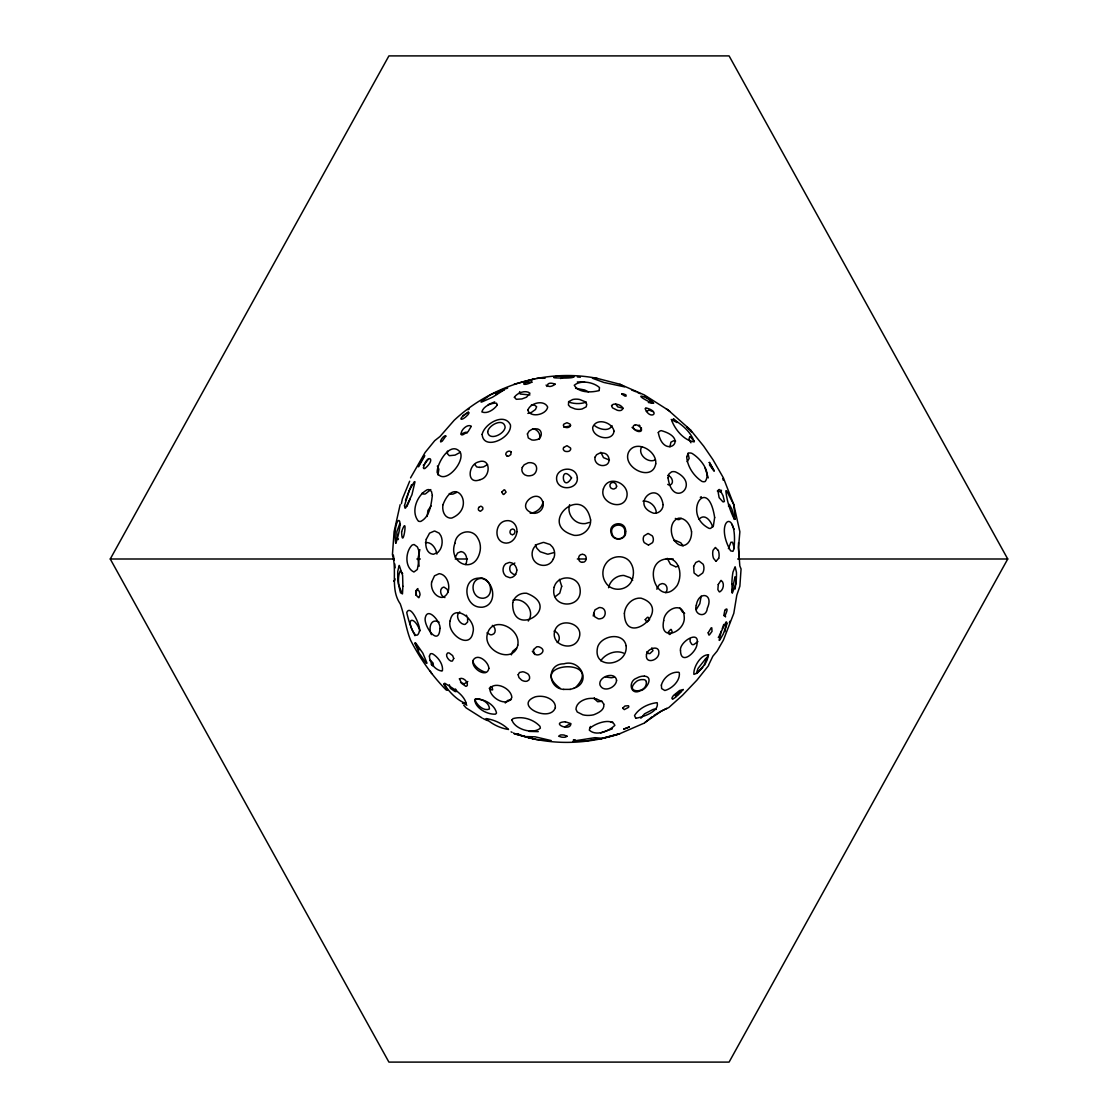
<?xml version="1.0" encoding="UTF-8"?>
<svg xmlns="http://www.w3.org/2000/svg" width="1118" height="1118" viewBox="0 0 1118 1118"><rect width="100%" height="100%" fill="white"/><g stroke="black" fill="none" stroke-linecap="round" stroke-linejoin="round"><path stroke-width="1.5" d="M410.544 477.889L425.092 452.51L434.706 440.688L440.017 436.495L454.201 420.256C491.794 385.165 546.381 368.451 597.068 378.345L619.777 384.201L644.317 394.934L668.312 410.194L690.519 429.955L703.613 446.068L712.977 459.708L723.402 477.889L733.785 504.651L739.864 531.763L738.509 547.471L739.809 565.932L741.066 568.992L739.864 586.237L736.804 595.167L733.799 613.335L723.402 640.111L717.043 651.207L712.865 656.21L708.588 665.07M640.838 718.231L644.527 713.843L653.01 709.469A8.455 2.068 -29.7 0 1 656.224 709.455M415.826 595.335L416.637 590.011L417.936 588.557M600.855 452.287L603.482 457.625L609.436 460.057M663.1 504.665C663.295 508.816 659.983 512.589 655.959 513.218A18.433 15.945 64.6 0 1 653.611 513.218C628.973 504.581 658.446 477.582 663.1 504.581M701.154 596.16L699.826 603.692L696.29 609.534M721.487 490.257L720.593 491.962L717.323 491.026M728.796 504.665L728.531 506.384M708.546 665.587L696.891 680.191L682.497 695.284L668.508 707.806M443.636 684.09L447.326 689.848A12.745 1.356 41.8 0 1 446.026 689.834C431.911 675.468 419.767 658.153 410.544 640.111C405.89 628.554 404.618 615.906 400.258 603.874C390.084 589.228 397.351 570.977 392.432 554.696L394.081 531.763L400.146 504.665M734.023 548.645C738.215 504.581 713.13 520.597 730.641 550.867L732.947 551.328L734.023 548.645A9.894 1.565 85.9 0 0 733.618 545.905L732.556 542.244L730.934 542.244L728.405 548.7M622.67 708.183L624.291 709.595L628.512 707.373A3.34 1.607 -32.4 0 0 628.344 705.737L625.004 705.989L622.684 708.155M561.711 586.237L559.769 593.155L555.101 596.746M731.955 591.771L734.973 576.818A4.752 0.755 -85.8 0 1 735.085 576.818L735.979 580.703L735.183 589.032M401.376 503.715L402.41 498.838L409.663 481.215M690.127 638.644L690.141 641.62L691.749 644.22A9.866 3.899 -57.6 0 0 693.985 644.457L697.856 641.62M447.41 451.155L447.521 453.838L449.296 455.697L455.04 455.124L460.029 452.469M593.728 613.335L594.972 609.855L599.15 607.563A9.126 8.804 -36.5 0 1 600.394 607.563C606.99 607.954 606.697 618.282 600.254 618.757A5.031 4.64 -22.9 0 1 598.214 618.771L594.79 616.801L593.728 613.335L593.239 616.032M406.868 506.51L410.18 499.005M735.085 519.087L733.841 504.861M543.096 501.507C542.398 507.474 537.059 512.24 531.218 513.134A24.526 23.632 -36.2 0 1 530.156 513.176M590.416 726.462L590.011 728.084M395.031 578.831L394.542 580.731M608.569 587.733C609.841 581.178 615.85 575.91 622.502 575.49A11.627 10.272 -81.4 0 1 623.984 575.49L630.147 577.657L632.69 580.312M519.772 391.593L519.381 393.061L520.331 394.039L529.918 394.934M539.309 439.22C541.35 434.664 537.744 429.452 533.048 428.753M411.522 484.765L405.513 500.361M729.383 622.922L729.844 621.259M419.837 549.581L417.908 559L419.194 566.183M612.007 425.623C609.142 432.093 598.829 429.214 594.566 425.623M707.373 659.354L707.904 657.091A11.501 1.579 -60.2 0 0 707.163 657.104L705.486 658.963M437.976 474.94L438.843 469.225L437.362 466.038M721.292 631.139L719.14 640.195A8.413 1.16 -60.2 0 0 719.685 640.195L723.22 634.074L727.245 623.229M722.242 628.665L723.751 624.431M511.359 654.869L512.701 651.249L516.53 648.16M718.595 558.371L716.121 561.222M398.148 539.575L398.441 538.834M455.222 557.295L457.611 553.019L460.909 551.579M465.661 564.478C467.995 560.384 466.709 552.348 461.175 551.579M724.855 610.372C721.306 625.493 730.92 604.558 725.121 609.897M569.677 504.665C566.686 513.176 573.422 522.875 582.254 523.587A22.374 21.549 36.1 0 0 585.301 523.587L589.438 522.413M707.261 659.676L704.424 665.448M718.79 636.617L718.315 637.512M719.293 635.555L726.001 622.083A8.371 1.244 -68.8 0 1 726.546 622.083L724.953 631.488A5.772 0.852 -68.8 0 0 725.037 631.586M652.269 716.624L644.779 722.773M110.263 559L388.91 55.9L729.09 55.9L1007.737 559L729.09 1062.1L388.91 1062.1L110.263 559L394.249 559M599.094 390.559L599.528 387.597C593.476 382.049 580.633 379.827 574.261 385.249C578.495 393.033 591.492 392.697 599.08 390.559M449.324 684.705L450.372 688.325L454.802 691.399A5.255 1.593 38.9 0 0 456.396 691.413L456.521 691.008A5.087 1.551 39 0 0 455.403 688.981M528.269 621.021C535.592 611.015 524.342 597.278 513.106 600.17M665.783 592.68C668.271 589.703 667.139 583.889 662.778 583.624A6.163 5.45 -81.4 0 0 661.996 583.624L659.494 584.574L657.3 587.593A6.149 5.324 -64.6 0 0 656.909 589.298M641.676 446.865C637.218 454.299 648.133 463.788 655.33 459.819M467.827 681.505L464.208 683.895L460.546 682.357M505.252 702.998L507.586 700.497L511.373 699.505M600.729 660.808C605.355 653.792 615.739 649.614 623.676 653.15M428.725 458.701L423.904 464.976A12.843 1.761 -60.2 0 1 423.233 465.2M646.372 411.48L649.069 410.11L653.275 411.731M702.831 667.404L697.464 672.854A9.056 1.118 -50.9 0 1 696.528 672.854L698.037 668.438L705.472 658.977M430.793 489.558L425.567 493.793A13.346 5.66 -66.8 0 1 422.995 493.807L422.087 493.15M645.589 408.252L645.156 408.699C650.005 420.955 661.842 412.249 646.372 408L645.883 408.154M644.974 722.396L661.101 711.327A14.31 1.216 -32.3 0 1 667.488 708.183L660.766 711.327M557.183 642.571C561.32 639.342 558.916 632.285 554.109 631.125M529.219 731.41L538.289 731.633M466.066 413.632C457.038 420.019 461.454 421.668 467.757 414.946A5.814 1.775 -38.9 0 0 469.029 412.64L467.296 412.696M468.414 411.955L464.11 415.127A11.585 1.23 -41.8 0 1 462.908 415.505M575.798 687.263C604.894 657.216 525.32 662.429 560.272 688.381M487.574 464.585L483.437 466.947L479.622 467.394M456.493 492.521L453.223 493.974A9.307 6.219 -61.4 0 1 450.344 493.96L449.268 493.527M564.953 726.784L570.124 723.821M431.073 505.979L427.928 510.479L427.188 516.46M681.267 518.431L679.101 519.577A11.669 8.161 72.4 0 1 677.871 519.577L675.328 518.431M699.057 519.255C704.885 512.687 711.453 521.533 712.669 527.249M429.871 660.528L429.983 660.445A3.675 1.453 57.6 0 1 430.682 660.458L433.099 663.114L433.421 665.769A3.703 1.314 48.1 0 1 432.694 665.755L432.261 665.559M701.307 496.783L700.287 497.3M728.81 504.553L728.964 504.456A19.453 2.879 68.8 0 1 729.397 504.456L731.927 509.375L734.428 519.395M467.897 409.789L469.294 408.867M575.449 740.27L572.961 741.248L586.964 740.787L600.813 738.187L594.972 737.67L573.478 741.024M654.114 715.408L660.207 711.649M735.085 519.101L734.875 519.227A23.003 3.55 77.4 0 1 734.372 519.227C729.942 510.758 726.882 500.487 725.834 490.942A12.689 1.873 68.8 0 1 726.658 490.942L733.66 504.302M618.939 734.023L600.296 738.872M459.736 611.923C455.04 615.068 458.757 623.131 463.523 624.277A5.8 3.885 61.4 0 0 465.326 624.263L467.617 622.027L467.603 618.016M394.039 581.178L394.109 581.136A6.722 1.062 85.9 0 1 393.885 581.164L393.704 581.053M689.75 436.817L688.981 438.955L690.924 442.784M461.119 434.077L465.423 432.261L467.338 432.848M619.987 733.59L599.905 738.97M553.899 552.585L548.295 554.123A6.75 6.652 -66.4 0 1 547.373 554.123L540.218 551.761L537.185 548.631A13.668 13.458 -66.4 0 1 535.354 544.745M480.153 479.664C490.914 477.428 491.207 457.206 478.532 461.916C467.855 464.599 466.36 485.268 480.097 479.692M619.987 733.618L644.317 723.066M573.674 688.381C592.233 682.427 580.284 658.67 563.919 663.826C546.45 663.659 547.345 688.422 563.905 689.457M488.245 404.604L494.687 401.865M503.254 389.944L495.819 394.053A8.217 1.551 -22.2 0 0 497.314 394.319M600.52 732.961L612.357 728.81M506.3 388.631L507.614 388.114M602.099 701.238L597.683 701.741L594.301 698.68A6.317 4.179 -8.3 0 1 594.329 697.758M586.279 401.935L583.736 402.871A15.4 8.175 5.9 0 1 571.48 402.871L568.531 401.963M574.275 688.185L570.04 689.457M669.975 634.479L672.225 632.005L671.317 629.532A2.306 1.537 -61.3 0 0 670.604 629.518L668.368 632.005L669.263 634.479M687.137 461.72L689.163 458.45L688.017 453.237M425.385 542.677C431.66 541.531 436.118 548.672 436.9 554.081M514.14 384.201L534.027 379.03M619.009 733.995C586.223 744.532 550.517 745.664 517.746 734.414L516.376 734.065M534.753 378.89L525.795 381.42M678.57 566.211L675.915 566.77M569.355 426.182L566.421 426.699A12.829 8.483 -8.3 0 1 563.682 427.104M635.415 424.77C629.015 426.377 637.931 434.077 641.397 430.751L641.369 427.677M674.014 540.637L674.923 540.497A6.638 4.738 84.3 0 1 675.607 540.497L680.806 542.803L683.126 545.877M527.878 413.422L531.427 412.416L535.48 409.495L536.626 406.756L534.711 405.233A6.96 3.34 -16.6 0 0 531.371 404.954M668.76 558.748C639.105 559.252 657.957 610.833 677.145 585.525A17.329 12.368 -84.2 0 0 679.59 570.613C678.682 565.107 674.923 558.902 668.816 558.748M542.426 378.359L545.318 377.786L536.766 378.373M570.306 689.373L563.626 689.373M512.519 534.725C515.384 534.586 515.985 529.485 512.98 529.052A4.332 3.745 -64.6 0 0 512.435 529.052C509.375 529.289 508.997 534.418 512.156 534.725M515.719 574.498L513.581 574.372L510.8 572.192A5.925 5.227 81.4 0 1 510.591 565.415L514.853 563.025M647.909 533.524L644.038 535.885A5.897 5.213 81.4 0 0 644.247 542.635L648.272 545.011M648.65 545.011L652.521 542.635A5.897 5.213 81.4 0 0 652.311 535.885L648.272 533.524M582.24 554.304C577.419 554.262 577.321 562.312 582.212 562.326M582.492 562.34C587.411 562.438 587.523 554.416 582.66 554.304M584.588 381.937L577.321 381.979M653.723 403.207C645.673 394.906 630.161 392.795 652.032 403.109M644.317 676.152L642.459 676.18A11.418 7.896 -30.1 0 0 636.715 678.137C627.659 681.225 630.37 696.234 640.53 690.644C646.651 689.582 654.058 676.628 644.345 676.152M652.94 403.165L648.342 402.508M476.939 699.183L474.675 699.658C475.318 708.407 487.504 714.723 495.512 714.15L496.532 713.088C494.994 705.178 485.044 699.071 476.953 699.183M639.175 430.696C644.848 430.416 638.252 424.435 635.429 424.77M639.342 430.696L635.667 430.081L632.047 427.425M416.86 559L420.34 559M455.222 559L467.422 559M577.321 559L586.042 559M666.272 559L673.246 559M737.67 559L1007.737 559M479.608 467.394L476.757 466.947L474.843 464.585M565.205 721.767C549.595 722.675 570.613 732.22 570.907 723.584L565.247 721.767M612.762 722.13L610.4 721.683M724.171 615.347L725.33 615.571L725.526 616.94M623.103 408.21L617.709 406.896L615.627 403.989M635.779 718.273C643.143 717.043 659.606 711.509 657.146 702.663C648.524 703.585 639.147 708.043 634.507 715.576L635.765 718.273M525.809 381.434L527.207 381.462M574.359 376.738L563.318 377.241L560.635 378.555M597.152 378.373L592.442 378.261L603.846 382.454L624.571 386.87L620.029 384.299M577.363 376.948L580.382 377.199M482.165 578.453L481.732 578.411A7.365 6.512 81.5 0 0 480.796 578.411C469.546 579.222 471.153 597.375 481.732 598.186A15.498 13.416 64.7 0 0 483.703 598.186C495.26 596.243 490.956 576.72 479.776 578.174A14.408 12.731 81.2 0 0 477.945 578.174C461.482 579.557 464.557 606.082 479.776 607.158A22.793 19.733 64.7 0 0 482.669 607.172C497.217 604.964 494.994 582.212 482.333 578.495M715.925 561.25L713.55 558.371A7.015 3.172 85.5 0 1 713.032 550.336L715.268 547.527A3.466 1.565 85.2 0 1 715.492 547.527L718.077 550.336M444.908 597.571C440.604 596.719 438.661 588.795 443.301 587.202A8.231 5.744 72.6 0 1 444.153 587.202L447.144 589.27L448.332 592.386M575.588 388.267L584.616 389.972L588.487 391.859M675.677 566.756L670.493 564.338L667.25 558.343M519.507 734.819L517.746 734.414L534.027 738.97M573.464 739.669L575.001 740.018M528.604 737.559L536.374 739.529L551.188 740.577L535.089 736.804L526.438 736.608L528.604 737.559L514.14 733.799M507.209 456.214L505.741 454.579C505.49 452.007 509.151 449.967 511.052 451.84M667.67 475.36C671.625 476.03 674.615 482.822 670.437 484.891A4.528 3.033 61.4 0 1 669.025 484.905M675.621 441.093L674.014 440.604L670.912 442.155L669.934 446.837M439.067 622.153C430.598 617.457 428.18 628.749 431.408 634.633M605.495 676.991L611.294 677.746A17.413 12.046 -30.1 0 0 614.215 677.173M485.729 672.407C480.195 670.493 474.493 666.901 472.676 660.976M490.439 686.564L492.241 687.822L492.675 689.806A2.543 1.23 32.5 0 1 491.445 689.82L489.209 688.325M517.802 733.841L519.535 734.624M631.656 390L635.89 391.733M637.386 392.39L640.404 393.704M667.712 484.387L668.41 484.709M514.937 733.66L513.497 733.003M512.128 732.374L511.094 731.857M666.244 408.769L669.892 411.452M483.102 718.539L485.841 719.894A14.8 1.258 32.3 0 0 487.741 719.908L486.358 718.608M651.766 647.909L652.968 650.676L650.005 653.513A3.913 3.019 -39.4 0 1 648.538 653.513L646.917 651.668M482.054 717.966L466.15 707.918L463.677 705.151M395.688 543.152C392.166 516.139 406.742 509.934 395.884 543.194A6.177 0.978 -85.7 0 1 395.758 543.194M684.677 613.335L682.232 611.686L679.898 607.926M731.955 583.778L732.178 592.806M466.863 705.234L462.95 702.817L462.503 703.488M645.002 396.191L652.018 401.292M688.478 428.054L686.704 426.922L689.303 429.773M671.205 419.446L677.005 422.534L673.721 418.803M492.339 625.381C495.861 627.198 496.518 633.794 492.032 634.689A4.71 3.899 50.6 0 1 490.271 634.689L487.015 632.858M639.049 425.008L639.971 425.804M402.676 573.674L400.44 570.879A8.678 1.37 86 0 0 400.244 570.879C397.169 577.433 398.609 586.098 400.579 593.001M690.211 430.807L691.581 431.897L690.519 429.955M694.404 441.303L691.623 438.27A8.301 1.02 50.9 0 0 689.778 436.803M709.455 464.864L714.122 471.209M532.336 651.249L534.865 654.547M431.087 664.05L431.674 664.972M733.604 528.255L734.177 529.149M466.332 615.166L466.835 616.004M431.66 673.567L430.304 671.163M708.281 477.889L705.109 468.107M546.115 385.025L546.926 386.465M559.475 579.32L561.711 586.237M414.96 635.695L414.275 634.241M420.005 630.79C414.387 615.487 404.912 617.513 413.898 633.305M731.927 524.37L733.101 527.361M722.773 478.574L723.318 480.349M511.052 451.84L510.856 454.537L508.536 456.214A3.55 2.739 -39.4 0 1 507.209 456.214M397.03 539.393L396.834 531.763L399.783 523.685A12.829 1.984 -77.3 0 1 400.062 523.685L400.384 524.971M393.312 555.017L394.207 560.062M656.364 512.743C655.945 507.013 651.473 502.248 645.883 501.213A21.815 18.056 50.6 0 0 642.99 501.199M739.194 557.267A16.896 2.669 85.9 0 1 738.537 542.677M718.259 550.322A7.015 3.172 85.5 0 1 718.762 558.371M394.766 563.933A13.626 2.152 85.9 0 1 395.143 567.874M731.857 583.764A13.402 2.11 -85.9 0 1 732.961 572.192L735.043 566.826A6.61 1.048 -86 0 1 735.183 566.826L736.427 572.206A13.402 2.11 -85.9 0 1 735.91 583.778L732.472 592.806A13.584 2.096 -77.4 0 1 732.178 592.806M404.506 505.602L404.912 507.921A10.607 1.635 -77.4 0 0 405.624 507.921L411.927 494.785L414.974 481.9A11.921 1.761 -68.8 0 0 414.205 481.9L409.174 490.62L404.506 505.602M402.885 586.237L402.48 593.84A15.289 2.362 77.4 0 1 402.145 593.84L398.329 583.987A14.632 2.306 85.9 0 1 397.77 571.354L399.126 565.47A7.211 1.132 85.8 0 1 399.28 565.484L402.62 575.504L402.885 586.237M419.208 559L417.335 569.495L414.079 571.913A6.163 2.795 85.5 0 1 413.688 571.913C404.52 567.315 405.317 551.523 412.165 545.025L413.744 544.578A6.932 3.13 -85.3 0 1 414.205 544.578L417.433 546.995L418.663 550.21L419.208 559M460.336 452.357C465.116 462.531 444 486.092 437.166 472.579C436.705 463.048 450.82 439.947 460.336 452.357M482.137 434.413C483.423 451.141 512.058 438.214 510.451 424.938C504.428 412.109 484.415 423.736 482.137 434.413M487.658 431.744C488.594 441.428 504.302 434.497 505.154 427.216C503.785 417.349 488.79 424.84 487.658 431.744M646.344 681.854C647.266 694.809 622.293 692.894 636.897 681.114A8.706 6.023 -30.1 0 1 641.271 679.618L643.856 679.618A8.832 4.933 -41.2 0 1 646.134 681.114L646.344 681.826M661.367 685.11L661.646 688.59L664.833 690.505C672.267 688.604 680.513 680.443 679.283 672.659L678.528 672.239C670.758 671.625 663.379 677.801 661.367 685.11M518.165 674.713L518.962 677.564L521.617 680.121A6.764 4.682 30.1 0 0 525.013 681.295A5.604 3.885 30.1 0 0 527.193 681.086C531.274 679.772 529.834 673.847 526.131 672.938A6.764 4.682 30.1 0 0 522.735 671.764L519.479 672.491L518.165 674.713M614.02 431.199C612.678 442.476 592.009 437.823 592.694 427.369C596.229 417.266 612.426 422.171 614.02 431.199M415.924 591.143L415.896 592.247A4.5 1.998 76.1 0 0 416.902 595.978L418.565 597.599A6.512 2.879 76 0 0 418.984 597.599L420.033 594.748A4.5 1.998 76.1 0 0 419.026 591.031L417.377 589.396A6.512 2.879 76.1 0 0 416.958 589.396L415.924 591.143M714.654 517.536L713.368 525.935L710.657 528.367A24.708 10.942 76.1 0 1 709.05 528.353C681.295 514.336 707.834 473.18 714.654 517.536M681.183 691.343L677.354 695.256L675.342 695.927A3.941 1.202 -38.9 0 1 676.208 694.362L681.183 691.343M683.252 689.526L675.803 697.115L672.617 699.267L671.918 698.415A7.63 2.32 -38.9 0 1 673.595 695.382L679.618 690.491L683.252 689.526M621.762 394.067L624.752 396.01A2.362 0.908 24.2 0 0 626.178 395.996L625.87 394.822L623.453 393.899A2.515 0.755 17.8 0 0 621.943 393.899L621.762 394.067M527.836 410.194C530.393 418.188 546.325 414.904 547.68 407.078C544.103 399.336 530.086 402.983 527.836 410.194M603.762 704.13C604.908 710.042 598.046 713.06 593.63 714.807A13.486 7.155 -5.9 0 1 582.897 714.821L577.251 711.998L575.966 709.259C576.147 703.585 581.807 700.106 586.796 698.89A15.177 10.048 -8.3 0 1 596.425 698.876L602.211 701.769L603.762 704.13M625.689 531.204C626.849 540.287 613.237 542.006 611.253 533.552C607.367 522.553 625.535 519.479 625.689 531.204M501.772 492.13L503.156 494.38A2.082 1.719 -50.5 0 0 503.939 494.366L506.091 492.13L504.707 489.894A2.082 1.719 -50.5 0 0 503.939 489.894L501.772 492.13M624.389 613.335C624.78 649.418 674.126 608.765 641.145 598.2A23.939 20.711 -64.4 0 0 638.112 598.214C630.734 599.206 625.046 606.012 624.389 613.321M645.254 619.582L646.623 621.818A2.082 1.719 -50.5 0 0 647.406 621.818L649.572 619.582L648.188 617.332A2.082 1.719 -50.6 0 0 647.406 617.332L645.254 619.582M401.614 531.763C402.298 553.256 408.909 510.702 401.614 531.763M443.007 504.665C441.973 509.738 443.832 516.921 449.604 518.025A21.298 14.883 -72.5 0 0 451.84 518.025C476.827 507.67 455.222 473.166 443.007 504.637M696.318 605.229C692.95 614.872 706.31 618.981 707.317 608.234C714.15 593.462 698.54 590.542 696.318 605.229M429.396 656.084C429.745 662.89 434.888 669.989 441.806 671.052L442.421 670.702C443.371 664.33 438.158 657.146 432.68 653.89A12.046 4.752 57.6 0 0 430.36 653.876L429.396 656.084M686.69 456.843C687.458 466.681 693.761 476.016 701.88 481.369A17.874 7.574 66.8 0 0 705.318 481.383C711.509 471.838 700.315 458.352 691.916 453.349A19.104 7.546 57.6 0 0 688.241 453.335L686.69 456.843M432.331 495.428C431.199 504.553 429.815 516.698 420.843 521.379A25.7 11.39 -76.1 0 1 419.18 521.379L418.467 521.24C410.488 511.792 416.902 495.386 426.964 489.894A14.003 5.925 -66.8 0 1 429.661 489.894L431.492 491.515L432.331 495.428M708.197 632.788L708.77 634.926A3.27 1.384 -66.8 0 0 709.399 634.926L712.026 631.39L711.803 627.869A3.27 1.384 -66.8 0 0 711.16 627.869L708.197 632.788M431.618 582.115C430.5 588.361 434.301 595.964 440.758 597.333A17.888 12.508 72.6 0 0 442.644 597.333C452.636 594.035 449.534 575.127 439.667 573.73A6.065 4.318 84.1 0 0 439.025 573.73L434.497 575.826L431.618 582.115M691.553 531.763C691.86 537.409 689.205 545.109 682.721 545.612A7.029 5.017 84.6 0 1 681.994 545.626C670.534 543.963 666.761 522.12 678.43 518.249A21.452 14.981 72.5 0 1 680.68 518.249C686.913 519.465 690.603 525.907 691.553 531.763M533.538 649.572C532.993 661.059 550.615 651.053 538.96 646.833A5.604 4.807 15.9 0 0 536.696 646.833L533.538 649.572M595.014 457.22C594.077 461.077 597.25 464.725 600.925 465.395A8.469 7.267 15.9 0 0 604.349 465.409C611.644 464.291 609.953 453.615 603.231 453.056A8.469 7.267 15.9 0 0 599.807 453.056L596.579 454.719L595.014 457.22M488.859 668.312C487.015 679.129 469.951 667.837 473.291 659.913C478.015 652.814 488.622 662.066 488.859 668.312M439.961 628.47C438.885 647.727 423.149 625.591 425.315 617.527C427.901 606.124 441.205 622.712 439.961 628.47M450.149 620.909C446.431 633.571 470.049 650.816 472.984 632.173C476.603 619.498 453.223 602.211 450.149 620.909M616.647 486.204L616.074 487.909L614.103 488.943A3.019 2.781 22.9 0 1 612.888 488.943C609.254 488.706 608.695 482.878 612.482 482.445A3.019 2.781 22.9 0 1 613.698 482.445L615.683 483.605L616.647 486.204M668.075 477.889C672.407 509.836 701.838 483.912 675.384 471.852A12.368 7.7 51.1 0 0 671.555 471.88L668.969 473.962L668.075 477.889M554.71 631.055C550.629 645.421 573.478 652.283 578.817 638.644C585.245 623.215 558.944 616.311 554.71 631.055M571.55 477.889C561.935 494.408 559.405 462.517 571.55 477.889M577.335 477.889C578.244 489.195 559.839 491.403 556.904 481.006C553.55 467.631 576.203 464.249 577.335 477.889M603.371 488.971C598.941 502.094 621.524 511.485 626.415 498.195C631.418 484.22 608.248 473.221 603.371 488.971M474.926 699.547C476.436 704.773 483.94 711.733 489.446 708.966C489.404 702.649 481.509 698.401 475.709 698.862L474.926 699.547M671.666 420.438C675.286 429.703 683.727 440.352 694.208 441.903C690.938 431.967 681.952 424.463 673.134 419.208L671.666 420.438M624.976 531.763C625.954 539.882 613.866 541.405 612.077 533.859C608.583 523.909 624.864 521.435 624.976 531.763M453.74 658.418L452.427 660.99A5.492 3.424 51.1 0 1 450.736 661.004C448.262 659.955 444.824 655.148 447.549 653.024A5.492 3.424 51.1 0 1 449.24 653.024L452.622 655.595L453.74 658.418M512.715 602.658C511.317 640.097 564.003 607.689 526.69 593.281A21.368 20.571 36 0 0 523.769 593.281C518.64 593.728 513.931 597.599 512.715 602.658M655.721 463.844C652.395 482.501 622.167 467.883 628.442 452.51C635.01 438.745 657.216 450.358 655.721 463.844M414.988 643.199L419.138 653.136L426.098 663.058A13.612 1.873 60.1 0 0 426.978 663.058L422.842 653.136L415.868 643.199A13.612 1.873 60.2 0 0 414.988 643.199M415.449 644.038L418.859 649.824L415.449 644.038M709.259 462.545L714.053 470.678L709.623 462.545A5.506 0.755 60.2 0 0 709.259 462.545M554.165 587.229C549.273 609.603 584.658 609.603 579.767 587.229C576.776 574.82 557.155 574.82 554.165 587.229M590.611 519.954C591.143 527.738 584.644 534.837 577 535.34A20.487 20.166 66.7 0 1 574.205 535.34C535.55 524.887 582.911 481.411 590.611 519.954M459.442 678.822L461.65 683.377L465.815 686.34A5.842 3.27 41.2 0 0 467.324 685.348C468.218 681.575 462.712 676.753 459.442 678.822M516.809 570.068C516.823 573.646 514.084 577.573 510.283 577.699A3.857 3.41 80.7 0 1 509.794 577.685L506.063 576.343L504.442 574.554A7.826 6.918 81.4 0 1 504.162 565.596L505.671 563.793L509.291 562.452A3.857 3.41 82.6 0 1 509.794 562.452C513.651 562.634 516.53 566.407 516.809 570.068M626.136 645.743C628.092 666.538 591.715 670.576 597.739 646.735C601.777 635.276 623.425 631.684 626.136 645.743M646.497 654.547C644.834 664.819 659.271 660.458 658.865 652.605C659.285 644.443 646.889 648.733 646.497 654.547M426.293 539.225C424.84 544.69 426.21 553.494 433.001 554.221A5.87 4.179 -84.1 0 0 433.616 554.221L438.2 552.18L440.254 549.455A11.879 8.469 -84.3 0 0 440.939 535.871L439.15 533.146L434.874 531.12A6.54 4.57 -72.7 0 0 434.189 531.12L429.564 533.146L426.293 539.225M718.259 584.518L717.868 589.619L719.265 591.855A8.902 3.941 -76 0 0 719.838 591.841C723.528 589.941 724.855 582.827 721.194 580.48A2.921 1.328 -85.7 0 0 720.914 580.466L718.259 584.518M471.237 426.377L468.107 431.646L463.131 434.609A6.107 2.166 -48 0 1 461.273 434.609C459.959 430.318 468.093 423.191 471.237 426.377M511.89 719.866C514.629 729.257 532.979 734.722 540.357 728.153L539.98 726.323C533.37 719.237 522.455 715.953 513.092 718.608L511.89 719.866M680.499 650.746C680.876 666.007 696.654 651.962 697.017 644.01C700.217 628.931 678.864 642.025 680.499 650.746M497.342 404.898C494.31 409.356 487.336 414.289 481.858 411.927C483.13 406.603 491.277 402.55 496.518 403.221L497.342 404.898M514.378 397.253L516.306 399.308L521.938 398.93L526.536 397.183L529.932 393.201C525.753 389.609 517.187 392.851 514.378 397.253M454.886 543.32C447.815 562.508 473.417 575.015 479.608 553.089A16.896 14.925 -81.4 0 0 478.001 538.541C472.481 527.305 456.074 531.19 454.886 543.32M693.635 566.407L694.068 573.003L698.037 576.077A3.787 2.697 -84.2 0 0 698.443 576.077L702.733 573.003A7.658 5.464 -84.3 0 0 703.166 564.241L699.183 561.166A3.955 2.823 -84.4 0 0 698.666 561.18L695.829 562.48L693.635 566.407M418.244 466.192L418.23 466.597A7.449 1.02 -60.1 0 0 418.705 466.597L424.784 455.739A7.449 1.02 -60.2 0 0 424.295 455.739L418.244 466.192M423.47 467.673L423.624 468.456A7.099 2.809 -57.6 0 0 424.994 468.442C436.928 458.352 427.02 453.028 423.47 467.673M663.687 620.644C658.949 643.004 686.228 631.894 684.188 616.507C683.475 600.506 664.19 609.156 663.687 620.644M708.546 654.855L703.865 665.49L696.738 673.329L693.901 674.364C693.132 667.208 701.028 654.1 708.546 654.855M445.83 436.104L442.281 441.093A4.71 1.663 -48 0 1 440.604 441.903C439.626 440.967 444.531 434.217 445.83 436.104M623.802 729.076L629.308 727.007L623.802 729.076M543.264 504.665C543.166 509.039 539.477 512.869 535.173 513.274A13.626 13.123 -35.8 0 1 533.314 513.274C512.24 507.306 540.665 484.024 543.264 504.665M517.788 645.142C513.441 664.316 483.87 651.473 487.099 635.094C491.319 614.411 521.086 627.673 517.788 645.142M419.474 631.097C415.337 645.827 407.441 616.745 406.756 612.454C410.739 603.357 421.123 627.114 419.474 631.097M516.921 531.763C516.488 537.157 512.449 542.887 506.65 543.082A5.744 5.073 -81.6 0 1 505.923 543.096C493.234 542.314 494.505 521.645 506.65 520.695A17.511 15.149 -64.5 0 1 508.872 520.695C514.056 521.24 517.452 526.816 516.921 531.763M717.896 490.648L719.14 497.664L722.829 501.744A5.604 2.376 66.8 0 0 723.598 501.856A7.309 3.088 66.8 0 0 724.422 501.325L723.053 495.721L719.81 489.684A5.604 2.376 66.8 0 0 718.72 489.684L717.896 490.648M555.269 384.243C545.528 390.993 544.606 379.854 555.269 384.243M589.689 728.531L589.34 730.152C596.243 736.594 608.919 731.144 614.872 725.33C611.644 717.435 594.846 723.304 589.689 728.531M616.577 680.303C616.2 687.724 603.147 693.104 599.947 684.873C598.102 676.544 615.207 670.954 616.577 680.303M489.852 688.325C489.293 697.478 506.803 708.029 511.862 697.506C511.303 688.52 495.889 680.932 489.852 688.325M522.274 467.478C520.681 471.013 523.336 475.052 526.983 475.667A8.818 7.574 -16 0 0 530.533 475.667C537.534 475.08 539.295 463.97 531.707 462.824A8.818 7.574 -15.9 0 0 528.143 462.824L524.16 464.795L522.274 467.478M527.416 433.91L528.297 437.949L531.567 439.849A6.694 5.143 -11.4 0 0 535.829 439.835C543.18 439.332 543.152 428.04 535.438 428.865A6.037 3.997 -8.3 0 0 531.916 429.396L529.107 431.115L527.416 433.91M658.306 432.596C663.561 460.882 691.427 438.983 661.269 430.64A11.515 6.428 41.2 0 0 658.306 432.596M570.529 425.623C569.551 428.306 564.38 428.306 563.416 425.623A3.592 2.376 -8.3 0 1 563.989 424.043L566.966 422.716L569.956 424.043A3.592 2.376 8.3 0 1 570.515 425.623M555.366 707.582C550.112 723.43 512.687 705.137 535.354 696.807A14.911 9.866 8.3 0 1 544.815 696.807C549.846 698.009 555.786 701.741 555.366 707.582M568.685 401.641L568.433 405.051L570.334 407.05L575.029 408.922A9.028 4.793 5.9 0 0 582.212 408.936L586.209 406.84L586.768 404.241L584.91 401.655L579.851 399.545A9.028 4.793 5.9 0 0 572.682 399.545L568.685 401.641M611.574 405.568L612.454 407.832L617.234 410.236A5.45 3.242 22.9 0 0 621.384 410.25C625.549 408.336 619.679 404.45 617.234 404.409A5.618 2.683 16.6 0 0 613.083 404.395L611.574 405.568M632.662 577.936C630.091 590.444 612.357 593.365 605.774 582.688A16.742 16.477 -66.4 0 1 605.97 563.486C611.588 555.087 625.842 553.927 631.055 563.486A16.784 14.827 -81.4 0 1 632.662 577.936M553.284 559C549.399 568.587 535.117 566.854 532.545 557.295A11.725 11.543 -66.4 0 1 534.264 547.177L536.919 544.494L543.11 542.468A5.786 5.702 -66 0 1 543.907 542.468L550.028 544.494L552.627 547.177A11.725 11.543 -66.4 0 1 554.123 557.295L553.284 559M466.318 703.515C458.883 701.643 448.597 692.028 444.363 683.95A15.233 1.873 50.9 0 1 445.928 683.95C453.698 688.912 463.425 694.11 466.318 703.515M563.71 447.479L563.444 447.969A3.843 2.949 -11.4 0 0 563.402 449.702L564.241 450.792A4.081 3.13 -11.4 0 0 566.281 451.504L567.664 451.504A4.081 3.13 11.4 0 0 569.691 450.792L570.543 449.702A3.843 2.949 11.4 0 0 570.501 447.969L566.966 445.677L563.71 447.479M478.839 507.39L478.532 507.977A2.711 2.348 -64.6 0 0 478.63 510.227L480.097 511.206A3.913 3.368 -63.6 0 0 480.6 511.192L482.669 509.487A2.711 2.348 -64.6 0 0 482.571 507.251L481.089 506.258A3.913 3.396 -65.2 0 0 480.6 506.258L478.839 507.39M567.175 736.301L565.275 737.167A4.234 1.118 3.1 0 1 561.585 737.139L558.651 736.217L560.37 735.015A4.234 1.118 3.1 0 1 564.059 735.043L567.175 736.301M531.916 382.104C521.757 387.317 520.219 381.825 531.916 382.104M504.47 389.679L492.521 397.211L482.962 401.488A12.913 1.104 -32.3 0 1 481.299 401.502L490.117 394.934L502.695 389.679A13.807 0.908 -24.3 0 1 504.47 389.679M554.151 377.143L553.745 377.465A10.258 0.992 -4 0 0 558.036 377.954L560.943 378.038A10.216 1.202 0 0 0 572.164 377.591C579.25 375.313 554.947 375.424 554.151 377.143M508.466 729.453C500.836 728.391 491.92 724.324 486.19 718.622C494.114 719.657 503.058 723.835 508.466 729.453"/></g></svg>
